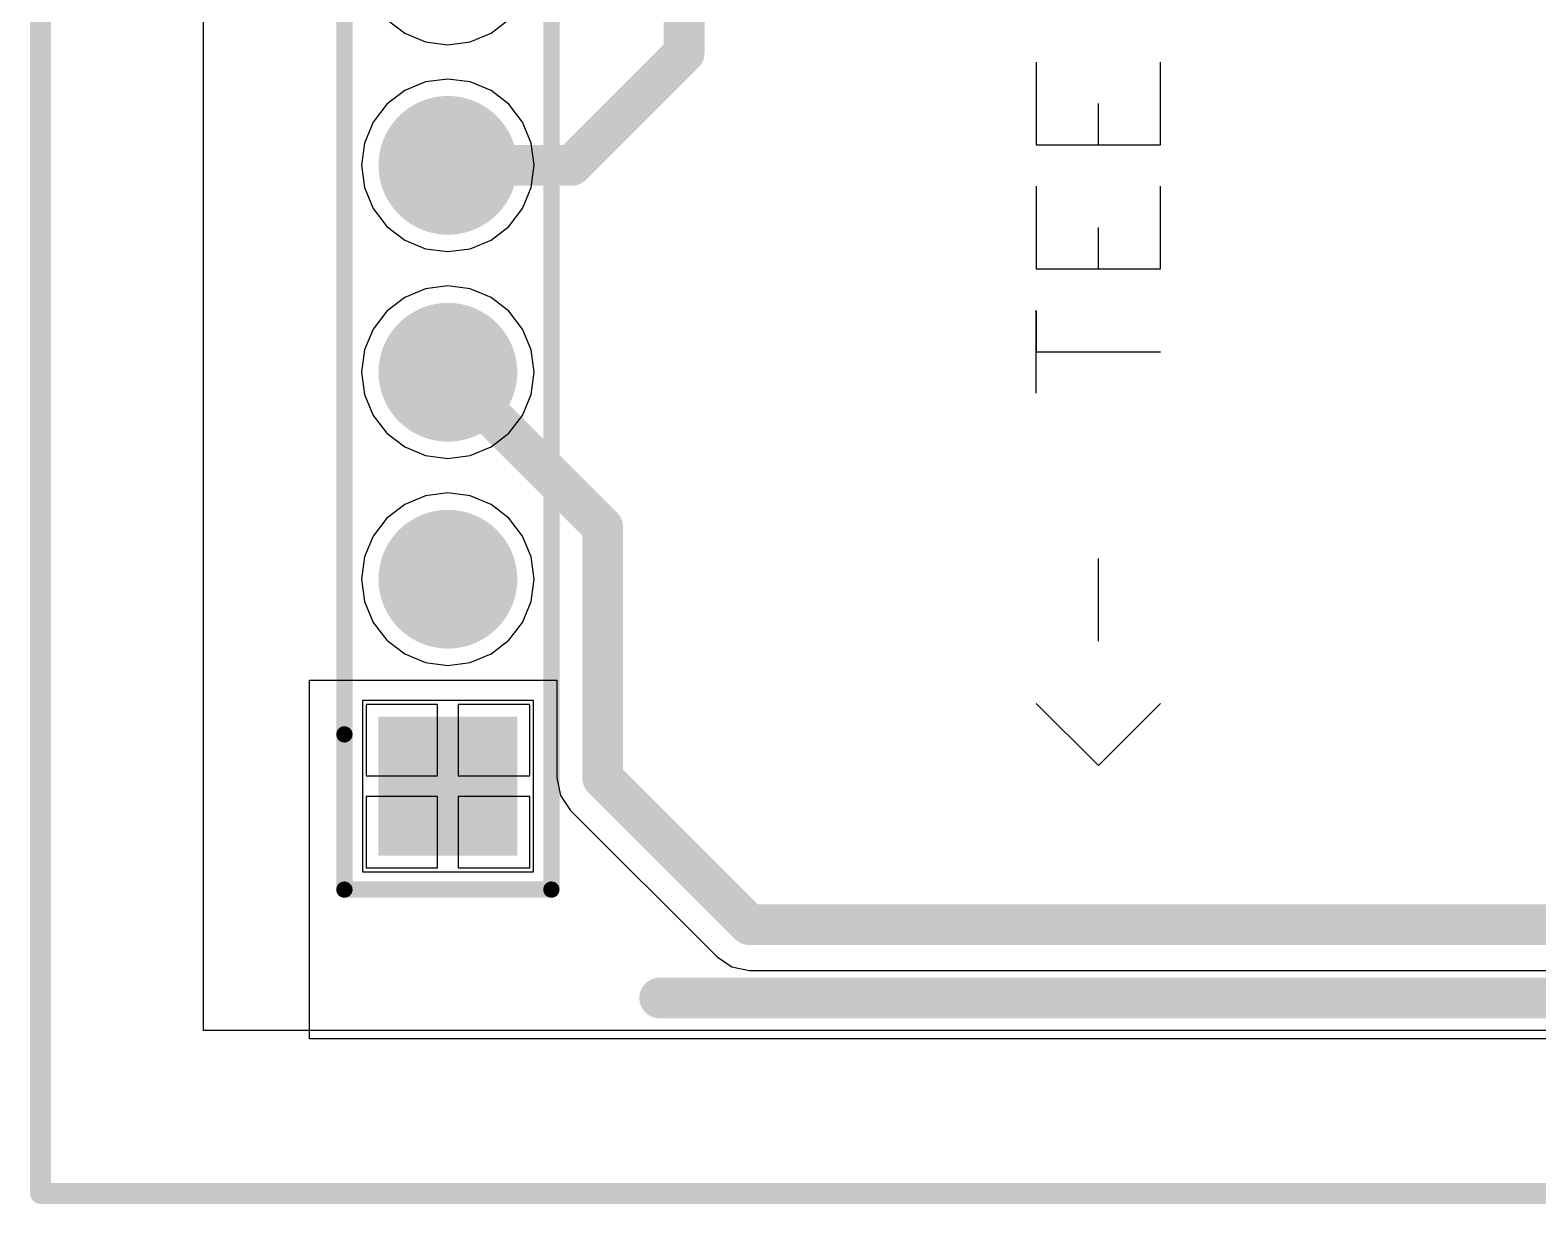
# Model space of a CAD drawing. Header units: millimetres. Extents: x -0.1 to 49.1, y -0.1 to 70.1.
# Drawn here: x -0.13 to 18.38, y -0.13 to 14.28 of the extents above; entities that cross this region are included whole.
import ezdxf

# ---------------------------------------------------------------- set-up
doc = ezdxf.new("R2010")
doc.units = ezdxf.units.MM
for name, color, linetype in [('BottomLayer', 5, 'Continuous'), ('BottomSolder', 6, 'Continuous'), ('Mechanical1', 6, 'Continuous'), ('MultiLayer', 9, 'Continuous'), ('TopLayer', 1, 'Continuous'), ('TopOverlay', 2, 'Continuous'), ('TopSolder', 216, 'Continuous')]:
    doc.layers.add(name, color=color, linetype=linetype)

# ---------------------------------------------------------------- blocks, each defined once
blk = doc.blocks.new('HDR1X24_24')
at = {"layer": 'BottomLayer', "const_width": 0.75}
for points in [[(2.165, 0, 1), (2.915, 0, 1)], [(4.705, 0, 1), (5.455, 0, 1)], [(7.245, 0, 1), (7.995, 0, 1)]]:
    blk.add_lwpolyline(points, format="xyb", close=True, dxfattribs=at)
at = {"layer": 'BottomLayer'}
blk.add_solid([(-0.75, -0.75), (0.75, -0.75), (-0.75, 0.75), (0.75, 0.75)], dxfattribs=at)
at = {"layer": 'BottomSolder', "const_width": 0.852}
for points in [[(2.114, 0, 1), (2.966, 0, 1)], [(4.654, 0, 1), (5.506, 0, 1)], [(7.194, 0, 1), (8.046, 0, 1)]]:
    blk.add_lwpolyline(points, format="xyb", close=True, dxfattribs=at)
at = {"layer": 'BottomSolder'}
blk.add_solid([(-0.852, -0.852), (0.852, -0.852), (-0.852, 0.852), (0.852, 0.852)], dxfattribs=at)
at = {"layer": 'MultiLayer', "const_width": 0.75}
for points in [[(2.165, 0, 1), (2.915, 0, 1)], [(4.705, 0, 1), (5.455, 0, 1)], [(7.245, 0, 1), (7.995, 0, 1)]]:
    blk.add_lwpolyline(points, format="xyb", close=True, dxfattribs=at)
at = {"layer": 'MultiLayer'}
blk.add_solid([(-0.75, -0.75), (0.75, -0.75), (-0.75, 0.75), (0.75, 0.75)], dxfattribs=at)
at = {"layer": 'TopLayer', "const_width": 0.75}
for points in [[(2.165, 0, 1), (2.915, 0, 1)], [(4.705, 0, 1), (5.455, 0, 1)], [(7.245, 0, 1), (7.995, 0, 1)]]:
    blk.add_lwpolyline(points, format="xyb", close=True, dxfattribs=at)
at = {"layer": 'TopLayer'}
blk.add_solid([(-0.75, -0.75), (0.75, -0.75), (-0.75, 0.75), (0.75, 0.75)], dxfattribs=at)
at = {"layer": 'TopOverlay', "const_width": 0.2}
for points in [[(-1.27, 1.27), (0.635, 1.27)], [(-1.27, 1.27), (-1.27, -1.27)], [(0.635, 1.27), (59.69, 1.27)], [(-1.27, -1.27), (59.69, -1.27)]]:
    blk.add_lwpolyline(points, dxfattribs=at)
at = {"layer": 'TopOverlay', "const_width": 0.1}
for points in [[(-1.32, 1.27, 1), (-1.22, 1.27, 1)], [(-1.32, 1.27, 1), (-1.22, 1.27, 1)], [(0.585, 1.27, 1), (0.685, 1.27, 1)], [(0.585, 1.27, 1), (0.685, 1.27, 1)], [(-1.32, -1.27, 1), (-1.22, -1.27, 1)], [(-1.32, -1.27, 1), (-1.22, -1.27, 1)]]:
    blk.add_lwpolyline(points, format="xyb", close=True, dxfattribs=at)
at = {"layer": 'TopSolder', "const_width": 0.852}
for points in [[(2.114, 0, 1), (2.966, 0, 1)], [(4.654, 0, 1), (5.506, 0, 1)], [(7.194, 0, 1), (8.046, 0, 1)]]:
    blk.add_lwpolyline(points, format="xyb", close=True, dxfattribs=at)
at = {"layer": 'TopSolder'}
blk.add_solid([(-0.852, -0.852), (0.852, -0.852), (-0.852, 0.852), (0.852, 0.852)], dxfattribs=at)

msp = doc.modelspace()

# ---------------------------------------------------------------- linework, layer by layer
at = {"layer": 'BottomLayer'}
for p, q in [((2, 2), (2, 68)), ((4.251, 14.411), (4.47, 14.243)), ((5.53, 14.243), (5.749, 14.411)), ((4.47, 14.243), (4.726, 14.137)), ((4.726, 14.137), (5, 14.101)), ((5, 14.101), (5.274, 14.137)), ((5.274, 14.137), (5.53, 14.243)), ((4.47, 13.537), (4.251, 13.369)), ((4.726, 13.643), (4.47, 13.537)), ((5, 13.679), (4.726, 13.643)), ((5.274, 13.643), (5, 13.679)), ((5.53, 13.537), (5.274, 13.643)), ((5.749, 13.369), (5.53, 13.537)), ((4.251, 13.369), (4.083, 13.15)), ((5.917, 13.15), (5.749, 13.369)), ((4.083, 13.15), (3.977, 12.894)), ((6.023, 12.894), (5.917, 13.15)), ((3.977, 12.894), (3.941, 12.62)), ((6.059, 12.62), (6.023, 12.894)), ((3.941, 12.62), (3.977, 12.346)), ((6.023, 12.346), (6.059, 12.62)), ((3.977, 12.346), (4.083, 12.09)), ((5.917, 12.09), (6.023, 12.346)), ((4.083, 12.09), (4.251, 11.871)), ((5.749, 11.871), (5.917, 12.09)), ((4.251, 11.871), (4.47, 11.703)), ((5.53, 11.703), (5.749, 11.871)), ((4.47, 11.703), (4.726, 11.597)), ((5.274, 11.597), (5.53, 11.703)), ((4.726, 11.597), (5, 11.561)), ((5, 11.561), (5.274, 11.597)), ((4.726, 11.103), (4.47, 10.997)), ((5, 11.139), (4.726, 11.103)), ((5.274, 11.103), (5, 11.139)), ((5.53, 10.997), (5.274, 11.103)), ((4.47, 10.997), (4.251, 10.829)), ((5.749, 10.829), (5.53, 10.997)), ((4.251, 10.829), (4.083, 10.61)), ((5.917, 10.61), (5.749, 10.829)), ((4.083, 10.61), (3.977, 10.354)), ((6.023, 10.354), (5.917, 10.61)), ((3.977, 10.354), (3.941, 10.08)), ((6.059, 10.08), (6.023, 10.354)), ((3.941, 10.08), (3.977, 9.806)), ((6.023, 9.806), (6.059, 10.08)), ((3.977, 9.806), (4.083, 9.55)), ((5.917, 9.55), (6.023, 9.806)), ((4.083, 9.55), (4.251, 9.331)), ((5.749, 9.331), (5.917, 9.55)), ((4.251, 9.331), (4.47, 9.163)), ((5.53, 9.163), (5.749, 9.331)), ((4.47, 9.163), (4.726, 9.057)), ((5.274, 9.057), (5.53, 9.163)), ((4.726, 9.057), (5, 9.021)), ((5, 9.021), (5.274, 9.057)), ((4.726, 8.563), (4.47, 8.457)), ((5, 8.599), (4.726, 8.563)), ((5.274, 8.563), (5, 8.599)), ((5.53, 8.457), (5.274, 8.563)), ((4.47, 8.457), (4.251, 8.289)), ((5.749, 8.289), (5.53, 8.457)), ((4.251, 8.289), (4.083, 8.07)), ((5.917, 8.07), (5.749, 8.289)), ((4.083, 8.07), (3.977, 7.814)), ((6.023, 7.814), (5.917, 8.07)), ((3.977, 7.814), (3.941, 7.54)), ((6.059, 7.54), (6.023, 7.814)), ((3.941, 7.54), (3.977, 7.266)), ((6.023, 7.266), (6.059, 7.54)), ((3.977, 7.266), (4.083, 7.01)), ((5.917, 7.01), (6.023, 7.266)), ((4.083, 7.01), (4.251, 6.791)), ((5.749, 6.791), (5.917, 7.01)), ((4.251, 6.791), (4.47, 6.623)), ((5.53, 6.623), (5.749, 6.791)), ((4.47, 6.623), (4.726, 6.517)), ((4.726, 6.517), (5, 6.481)), ((5, 6.481), (5.274, 6.517)), ((5.274, 6.517), (5.53, 6.623)), ((6.05, 6.05), (3.95, 6.05)), ((3.95, 6.05), (3.95, 3.95)), ((6.05, 3.95), (6.05, 6.05)), ((3.95, 3.95), (6.05, 3.95)), ((47, 2), (2, 2))]:
    msp.add_line(p, q, dxfattribs=at)
at = {"layer": 'BottomLayer', "const_width": 0.5}
msp.add_lwpolyline([(4.88, 10.2), (5, 10.08)], dxfattribs=at)
at = {"layer": 'BottomLayer', "const_width": 0.25}
for points in [[(4.755, 10.2, 1), (5.005, 10.2, 1)], [(4.875, 10.08, 1), (5.125, 10.08, 1)]]:
    msp.add_lwpolyline(points, format="xyb", close=True, dxfattribs=at)
at = {"layer": 'Mechanical1', "const_width": 0.254}
for points in [[(0, 0), (0, 70)], [(0, 0), (49, 0)]]:
    msp.add_lwpolyline(points, dxfattribs=at)
at = {"layer": 'Mechanical1', "const_width": 0.127}
msp.add_lwpolyline([(-0.064, 0, 1), (0.064, 0, 1)], format="xyb", close=True, dxfattribs=at)
msp.add_lwpolyline([(-0.064, 0, 1), (0.064, 0, 1)], format="xyb", close=True, dxfattribs=at)
at = {"layer": 'TopLayer'}
for p, q in [((3.3, 1.9), (3.3, 6.3)), ((3.3, 6.3), (6.339, 6.3)), ((6.339, 6.3), (6.339, 5.1)), ((4.873, 6.004), (3.996, 6.004)), ((3.996, 6.004), (3.996, 5.127)), ((4.873, 5.127), (4.873, 6.004)), ((6.004, 6.004), (5.127, 6.004)), ((5.127, 6.004), (5.127, 5.127)), ((6.004, 5.127), (6.004, 6.004)), ((3.996, 5.127), (4.873, 5.127)), ((5.127, 5.127), (6.004, 5.127)), ((6.339, 5.1), (6.382, 4.885)), ((4.873, 4.873), (3.996, 4.873)), ((3.996, 4.873), (3.996, 3.996)), ((4.873, 3.996), (4.873, 4.873)), ((6.004, 4.873), (5.127, 4.873)), ((5.127, 4.873), (5.127, 3.996)), ((6.004, 3.996), (6.004, 4.873)), ((6.382, 4.885), (6.503, 4.703)), ((6.503, 4.703), (8.303, 2.903)), ((3.996, 3.996), (4.873, 3.996)), ((5.127, 3.996), (6.004, 3.996)), ((8.303, 2.903), (8.485, 2.782)), ((8.485, 2.782), (8.7, 2.739)), ((8.7, 2.739), (21.8, 2.739)), ((47, 1.9), (3.3, 1.9))]:
    msp.add_line(p, q, dxfattribs=at)
at = {"layer": 'TopLayer', "const_width": 0.5}
for points in [[(7.9, 14), (7.9, 65)], [(6.52, 12.62), (7.9, 14)], [(5, 12.62), (6.52, 12.62)], [(5, 10.08), (6.9, 8.18)], [(6.9, 5.1), (6.9, 8.18)], [(6.9, 5.1), (8.7, 3.3)], [(8.7, 3.3), (21.8, 3.3)], [(7.6, 2.4), (38.6, 2.4)]]:
    msp.add_lwpolyline(points, dxfattribs=at)
at = {"layer": 'TopLayer', "const_width": 0.25}
for points in [[(7.775, 14, 1), (8.025, 14, 1)], [(7.775, 14, 1), (8.025, 14, 1)], [(4.875, 12.62, 1), (5.125, 12.62, 1)], [(6.395, 12.62, 1), (6.645, 12.62, 1)], [(6.395, 12.62, 1), (6.645, 12.62, 1)], [(4.875, 10.08, 1), (5.125, 10.08, 1)], [(6.775, 8.18, 1), (7.025, 8.18, 1)], [(6.775, 8.18, 1), (7.025, 8.18, 1)], [(6.775, 5.1, 1), (7.025, 5.1, 1)], [(6.775, 5.1, 1), (7.025, 5.1, 1)], [(8.575, 3.3, 1), (8.825, 3.3, 1)], [(8.575, 3.3, 1), (8.825, 3.3, 1)], [(7.475, 2.4, 1), (7.725, 2.4, 1)]]:
    msp.add_lwpolyline(points, format="xyb", close=True, dxfattribs=at)
at = {"layer": 'TopOverlay'}
for p, q in [((12.222, 13.887), (12.222, 12.872)), ((13.746, 12.872), (13.746, 13.887)), ((12.984, 12.872), (12.984, 13.379)), ((12.222, 12.872), (13.746, 12.872)), ((12.222, 12.364), (12.222, 11.348)), ((13.746, 11.348), (13.746, 12.364)), ((12.984, 11.348), (12.984, 11.856)), ((12.222, 11.348), (13.746, 11.348)), ((12.222, 9.825), (12.222, 10.84)), ((12.222, 10.84), (12.222, 10.332)), ((12.222, 10.332), (13.746, 10.332)), ((12.984, 6.778), (12.984, 7.793)), ((12.984, 5.254), (12.222, 6.016)), ((13.746, 6.016), (12.984, 5.254))]:
    msp.add_line(p, q, dxfattribs=at)

# ---------------------------------------------------------------- block references
at = {"rotation": 90}
msp.add_blockref('HDR1X24_24', (5, 5), dxfattribs=at)

doc.saveas('drawing.dxf')
